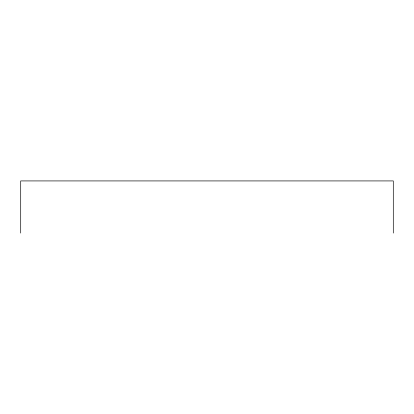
<?xml version="1.0" encoding="UTF-8"?>
<svg xmlns="http://www.w3.org/2000/svg" width="414" height="414" viewBox="0 0 414 414"><rect width="100%" height="100%" fill="white"/><g stroke="black" fill="none" stroke-linecap="round" stroke-linejoin="round"><path stroke-width="0.62" d="M393.3 233.077L393.3 180.923L20.7 180.923L20.7 233.077"/></g></svg>
